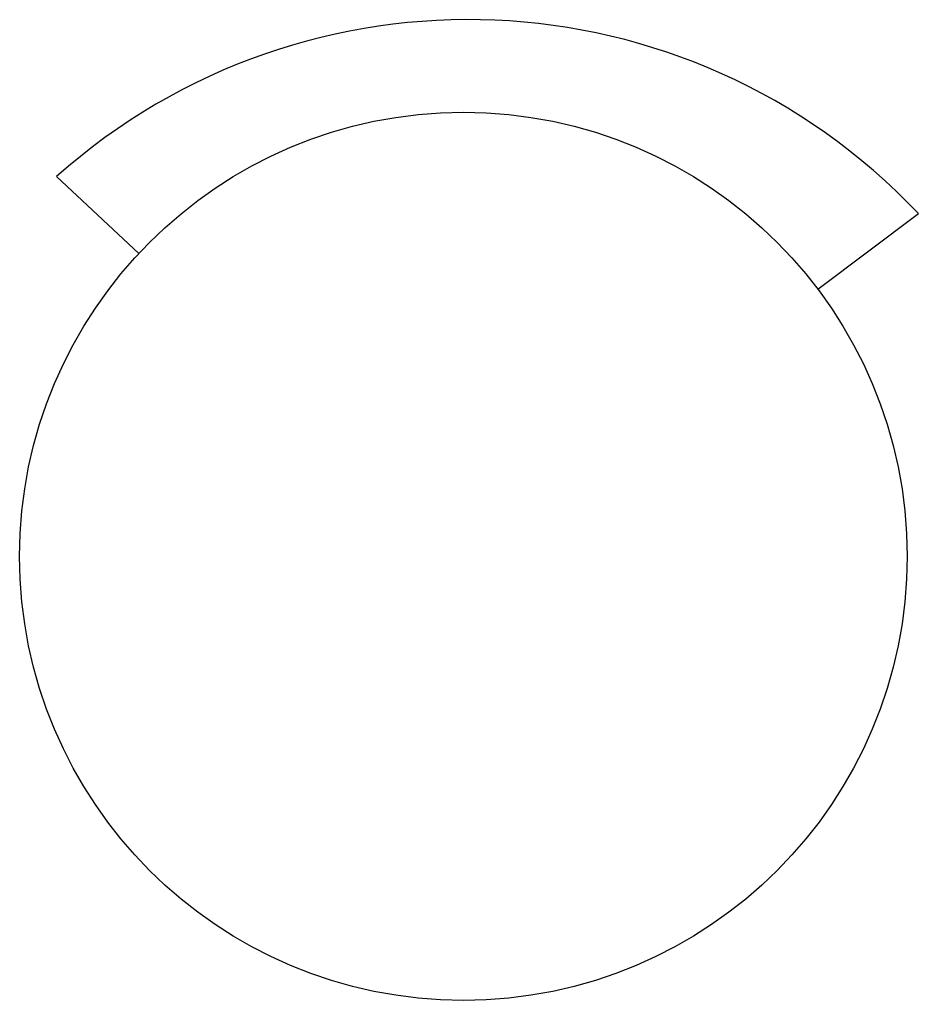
# Model space of a CAD drawing. Extents: x -8.1 to 8.1, y -8.8 to 8.8.
import ezdxf

# ---------------------------------------------------------------- set-up
doc = ezdxf.new("R2010")
doc.units = 0
doc.header["$MEASUREMENT"] = 0
doc.layers.get('0').update_dxf_attribs({"linetype": 'CONTINUOUS'})

msp = doc.modelspace()

# ---------------------------------------------------------------- linework, layer by layer
at = {"linetype": 'CONTINUOUS'}
for p, q in [((-5.952, 4.621), (-7.434, 6.007)), ((6.288, 3.98), (8.101, 5.34))]:
    msp.add_line(p, q, dxfattribs=at)
msp.add_circle((-0.101, -0.835), 8, dxfattribs=at)
msp.add_arc((-0.01, -2.324), 11.159, 43.3791, 131.707, dxfattribs=at)

doc.saveas('drawing.dxf')
